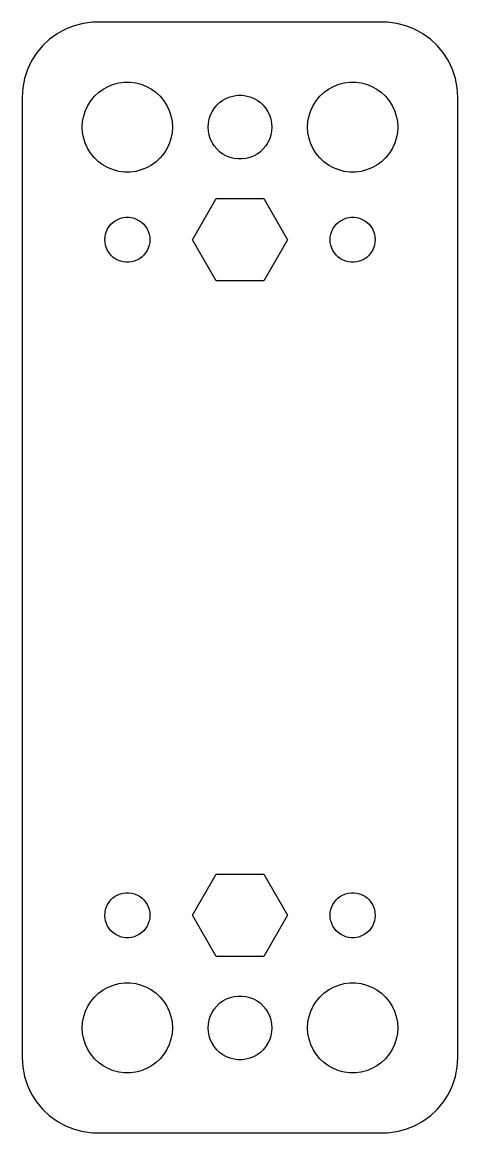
# Model space of a CAD drawing. Header units: metres. Extents: x -14 to 64, y 47 to 205.
# Drawn here: x -14.5 to 14.5, y 47 to 121 of the extents above; entities that cross this region are included whole.
import ezdxf

# ---------------------------------------------------------------- set-up
doc = ezdxf.new("R2010")
doc.units = ezdxf.units.M

msp = doc.modelspace()

# ---------------------------------------------------------------- linework, layer by layer
for p, q in [((-11.0451, 120.755), (-11.6289, 120.524)), ((-10.4369, 120.911), (-11.0451, 120.755)), ((-9.81395, 120.99), (-10.4369, 120.911)), ((9.81395, 120.99), (-9.81395, 120.99)), ((10.4369, 120.911), (9.81395, 120.99)), ((11.0451, 120.755), (10.4369, 120.911)), ((11.6289, 120.524), (11.0451, 120.755)), ((-12.6871, 119.853), (-13.1448, 119.423)), ((-12.1791, 120.222), (-12.6871, 119.853)), ((-11.6289, 120.524), (-12.1791, 120.222)), ((12.1791, 120.222), (11.6289, 120.524)), ((12.6871, 119.853), (12.1791, 120.222)), ((13.1448, 119.423), (12.6871, 119.853)), ((-13.1448, 119.423), (-13.5451, 118.939)), ((13.5451, 118.939), (13.1448, 119.423)), ((-13.8815, 118.409), (-14.1489, 117.841)), ((-13.5451, 118.939), (-13.8815, 118.409)), ((13.8815, 118.409), (13.5451, 118.939)), ((14.1489, 117.841), (13.8815, 118.409)), ((-14.1489, 117.841), (-14.3429, 117.243)), ((14.3429, 117.243), (14.1489, 117.841)), ((-14.3429, 117.243), (-14.4606, 116.627)), ((-8.42705, 116.853), (-8.06213, 116.947)), ((-8.06213, 116.947), (-7.68837, 116.994)), ((-7.68837, 116.994), (-7.31161, 116.994)), ((-7.31161, 116.994), (-6.93785, 116.947)), ((-6.93785, 116.947), (-6.57294, 116.853)), ((6.57294, 116.853), (6.93785, 116.947)), ((6.93785, 116.947), (7.31161, 116.994)), ((7.31161, 116.994), (7.68837, 116.994)), ((7.68837, 116.994), (8.06213, 116.947)), ((8.06213, 116.947), (8.42705, 116.853)), ((14.4606, 116.627), (14.3429, 117.243)), ((-14.4606, 116.627), (-14.5, 116)), ((-9.6869, 116.054), (-9.41226, 116.312)), ((-9.41226, 116.312), (-9.10747, 116.533)), ((-9.10747, 116.533), (-8.77733, 116.714)), ((-8.77733, 116.714), (-8.42705, 116.853)), ((-6.57294, 116.853), (-6.22266, 116.714)), ((-6.22266, 116.714), (-5.89252, 116.533)), ((-5.89252, 116.533), (-5.58772, 116.312)), ((-5.58772, 116.312), (-5.31308, 116.054)), ((5.31308, 116.054), (5.58772, 116.312)), ((5.58772, 116.312), (5.89252, 116.533)), ((5.89252, 116.533), (6.22266, 116.714)), ((6.22266, 116.714), (6.57294, 116.853)), ((8.42705, 116.853), (8.77733, 116.714)), ((8.77733, 116.714), (9.10747, 116.533)), ((9.10747, 116.533), (9.41226, 116.312)), ((9.41226, 116.312), (9.6869, 116.054)), ((14.5, 116), (14.4606, 116.627)), ((-14.5, 116), (-14.5, 52)), ((-10.2893, 115.104), (-10.1289, 115.445)), ((-10.1289, 115.445), (-9.92705, 115.763)), ((-9.92705, 115.763), (-9.6869, 116.054)), ((-5.31308, 116.054), (-5.07294, 115.763)), ((-5.07294, 115.763), (-4.87108, 115.445)), ((-4.87108, 115.445), (-4.71066, 115.104)), ((-1.71915, 115.249), (-1.54906, 115.455)), ((-1.54906, 115.455), (-1.35452, 115.637)), ((-1.35452, 115.637), (-1.13863, 115.794)), ((-1.13863, 115.794), (-0.90477, 115.923)), ((-0.90477, 115.923), (-0.65665, 116.021)), ((-0.65665, 116.021), (-0.39818, 116.087)), ((-0.39818, 116.087), (-0.13342, 116.121)), ((-0.13342, 116.121), (0.13342, 116.121)), ((0.13342, 116.121), (0.39818, 116.087)), ((0.39818, 116.087), (0.65665, 116.021)), ((0.65665, 116.021), (0.90477, 115.923)), ((0.90477, 115.923), (1.13863, 115.794)), ((1.13863, 115.794), (1.35452, 115.637)), ((1.35452, 115.637), (1.54906, 115.455)), ((1.54906, 115.455), (1.71915, 115.249)), ((4.71066, 115.104), (4.87108, 115.445)), ((4.87108, 115.445), (5.07294, 115.763)), ((5.07294, 115.763), (5.31308, 116.054)), ((9.6869, 116.054), (9.92705, 115.763)), ((9.92705, 115.763), (10.1289, 115.445)), ((10.1289, 115.445), (10.2893, 115.104)), ((14.5, 52), (14.5, 116)), ((-10.4763, 114.376), (-10.4057, 114.746)), ((-10.4057, 114.746), (-10.2893, 115.104)), ((-4.71066, 115.104), (-4.59424, 114.746)), ((-4.59424, 114.746), (-4.52365, 114.376)), ((-2.05823, 114.528), (-1.97577, 114.782)), ((-1.97577, 114.782), (-1.86214, 115.024)), ((-1.86214, 115.024), (-1.71915, 115.249)), ((1.71915, 115.249), (1.86214, 115.024)), ((1.86214, 115.024), (1.97577, 114.782)), ((1.97577, 114.782), (2.05823, 114.528)), ((4.52365, 114.376), (4.59424, 114.746)), ((4.59424, 114.746), (4.71066, 115.104)), ((10.2893, 115.104), (10.4057, 114.746)), ((10.4057, 114.746), (10.4763, 114.376)), ((-10.5, 114), (-10.4763, 114.376)), ((-10.4763, 113.624), (-10.5, 114)), ((-4.52365, 114.376), (-4.5, 114)), ((-4.5, 114), (-4.52365, 113.624)), ((-2.125, 114), (-2.10823, 114.266)), ((-2.10823, 113.734), (-2.125, 114)), ((-2.10823, 114.266), (-2.05823, 114.528)), ((2.05823, 114.528), (2.10823, 114.266)), ((2.10823, 114.266), (2.125, 114)), ((2.125, 114), (2.10823, 113.734)), ((4.5, 114), (4.52365, 114.376)), ((4.52365, 113.624), (4.5, 114)), ((10.4763, 114.376), (10.5, 114)), ((10.5, 114), (10.4763, 113.624)), ((-10.4057, 113.254), (-10.4763, 113.624)), ((-10.2893, 112.896), (-10.4057, 113.254)), ((-4.59424, 113.254), (-4.71066, 112.896)), ((-4.52365, 113.624), (-4.59424, 113.254)), ((-2.05823, 113.472), (-2.10823, 113.734)), ((-1.97577, 113.218), (-2.05823, 113.472)), ((-1.86214, 112.976), (-1.97577, 113.218)), ((1.97577, 113.218), (1.86214, 112.976)), ((2.05823, 113.472), (1.97577, 113.218)), ((2.10823, 113.734), (2.05823, 113.472)), ((4.59424, 113.254), (4.52365, 113.624)), ((4.71066, 112.896), (4.59424, 113.254)), ((10.4057, 113.254), (10.2893, 112.896)), ((10.4763, 113.624), (10.4057, 113.254)), ((-10.1289, 112.555), (-10.2893, 112.896)), ((-9.92705, 112.237), (-10.1289, 112.555)), ((-4.87108, 112.555), (-5.07294, 112.237)), ((-4.71066, 112.896), (-4.87108, 112.555)), ((-1.71915, 112.751), (-1.86214, 112.976)), ((-1.54906, 112.545), (-1.71915, 112.751)), ((-1.35452, 112.363), (-1.54906, 112.545)), ((1.54906, 112.545), (1.35452, 112.363)), ((1.71915, 112.751), (1.54906, 112.545)), ((1.86214, 112.976), (1.71915, 112.751)), ((4.87108, 112.555), (4.71066, 112.896)), ((5.07294, 112.237), (4.87108, 112.555)), ((10.1289, 112.555), (9.92705, 112.237)), ((10.2893, 112.896), (10.1289, 112.555)), ((-9.6869, 111.946), (-9.92705, 112.237)), ((-9.41226, 111.688), (-9.6869, 111.946)), ((-5.31308, 111.946), (-5.58772, 111.688)), ((-5.07294, 112.237), (-5.31308, 111.946)), ((-1.13863, 112.206), (-1.35452, 112.363)), ((-0.90477, 112.077), (-1.13863, 112.206)), ((-0.65665, 111.979), (-0.90477, 112.077)), ((-0.39818, 111.913), (-0.65665, 111.979)), ((-0.13342, 111.879), (-0.39818, 111.913)), ((0.13342, 111.879), (-0.13342, 111.879)), ((0.39818, 111.913), (0.13342, 111.879)), ((0.65665, 111.979), (0.39818, 111.913)), ((0.90477, 112.077), (0.65665, 111.979)), ((1.13863, 112.206), (0.90477, 112.077)), ((1.35452, 112.363), (1.13863, 112.206)), ((5.31308, 111.946), (5.07294, 112.237)), ((5.58772, 111.688), (5.31308, 111.946)), ((9.6869, 111.946), (9.41226, 111.688)), ((9.92705, 112.237), (9.6869, 111.946)), ((-9.10747, 111.467), (-9.41226, 111.688)), ((-8.77733, 111.286), (-9.10747, 111.467)), ((-8.42705, 111.147), (-8.77733, 111.286)), ((-8.06213, 111.053), (-8.42705, 111.147)), ((-7.68837, 111.006), (-8.06213, 111.053)), ((-7.31161, 111.006), (-7.68837, 111.006)), ((-6.93785, 111.053), (-7.31161, 111.006)), ((-6.57294, 111.147), (-6.93785, 111.053)), ((-6.22266, 111.286), (-6.57294, 111.147)), ((-5.89252, 111.467), (-6.22266, 111.286)), ((-5.58772, 111.688), (-5.89252, 111.467)), ((5.89252, 111.467), (5.58772, 111.688)), ((6.22266, 111.286), (5.89252, 111.467)), ((6.57294, 111.147), (6.22266, 111.286)), ((6.93785, 111.053), (6.57294, 111.147)), ((7.31161, 111.006), (6.93785, 111.053)), ((7.68837, 111.006), (7.31161, 111.006)), ((8.06213, 111.053), (7.68837, 111.006)), ((8.42705, 111.147), (8.06213, 111.053)), ((8.77733, 111.286), (8.42705, 111.147)), ((9.10747, 111.467), (8.77733, 111.286)), ((9.41226, 111.688), (9.10747, 111.467)), ((-3.17349, 106.5), (-1.58675, 109.248)), ((-1.58675, 109.248), (1.58675, 109.248)), ((1.58675, 109.248), (3.17349, 106.5)), ((-8.81445, 107.223), (-8.71352, 107.382)), ((-8.71352, 107.382), (-8.59344, 107.527)), ((-8.59344, 107.527), (-8.45613, 107.656)), ((-8.45613, 107.656), (-8.30373, 107.766)), ((-8.30373, 107.766), (-8.13866, 107.857)), ((-8.13866, 107.857), (-7.96352, 107.927)), ((-7.96352, 107.927), (-7.78107, 107.973)), ((-7.78107, 107.973), (-7.59418, 107.997)), ((-7.59418, 107.997), (-7.40581, 107.997)), ((-7.40581, 107.997), (-7.21892, 107.973)), ((-7.21892, 107.973), (-7.03647, 107.927)), ((-7.03647, 107.927), (-6.86133, 107.857)), ((-6.86133, 107.857), (-6.69626, 107.766)), ((-6.69626, 107.766), (-6.54385, 107.656)), ((-6.54385, 107.656), (-6.40654, 107.527)), ((-6.40654, 107.527), (-6.28647, 107.382)), ((-6.28647, 107.382), (-6.18553, 107.223)), ((6.18553, 107.223), (6.28647, 107.382)), ((6.28647, 107.382), (6.40654, 107.527)), ((6.40654, 107.527), (6.54385, 107.656)), ((6.54385, 107.656), (6.69626, 107.766)), ((6.69626, 107.766), (6.86133, 107.857)), ((6.86133, 107.857), (7.03647, 107.927)), ((7.03647, 107.927), (7.21892, 107.973)), ((7.21892, 107.973), (7.40581, 107.997)), ((7.40581, 107.997), (7.59418, 107.997)), ((7.59418, 107.997), (7.78107, 107.973)), ((7.78107, 107.973), (7.96352, 107.927)), ((7.96352, 107.927), (8.13866, 107.857)), ((8.13866, 107.857), (8.30373, 107.766)), ((8.30373, 107.766), (8.45613, 107.656)), ((8.45613, 107.656), (8.59344, 107.527)), ((8.59344, 107.527), (8.71352, 107.382)), ((8.71352, 107.382), (8.81445, 107.223)), ((-9, 106.5), (-8.98816, 106.688)), ((-8.98816, 106.688), (-8.95287, 106.873)), ((-8.95287, 106.873), (-8.89465, 107.052)), ((-8.89465, 107.052), (-8.81445, 107.223)), ((-6.18553, 107.223), (-6.10533, 107.052)), ((-6.10533, 107.052), (-6.04712, 106.873)), ((-6.04712, 106.873), (-6.01183, 106.688)), ((-6.01183, 106.688), (-6, 106.5)), ((6, 106.5), (6.01183, 106.688)), ((6.01183, 106.688), (6.04712, 106.873)), ((6.04712, 106.873), (6.10533, 107.052)), ((6.10533, 107.052), (6.18553, 107.223)), ((8.81445, 107.223), (8.89465, 107.052)), ((8.89465, 107.052), (8.95287, 106.873)), ((8.95287, 106.873), (8.98816, 106.688)), ((8.98816, 106.688), (9, 106.5)), ((-8.98816, 106.312), (-9, 106.5)), ((-8.95287, 106.127), (-8.98816, 106.312)), ((-8.89465, 105.948), (-8.95287, 106.127)), ((-8.81445, 105.777), (-8.89465, 105.948)), ((-6.10533, 105.948), (-6.18553, 105.777)), ((-6.04712, 106.127), (-6.10533, 105.948)), ((-6.01183, 106.312), (-6.04712, 106.127)), ((-6, 106.5), (-6.01183, 106.312)), ((-1.58675, 103.752), (-3.17349, 106.5)), ((3.17349, 106.5), (1.58675, 103.752)), ((6.01183, 106.312), (6, 106.5)), ((6.04712, 106.127), (6.01183, 106.312)), ((6.10533, 105.948), (6.04712, 106.127)), ((6.18553, 105.777), (6.10533, 105.948)), ((8.89465, 105.948), (8.81445, 105.777)), ((8.95287, 106.127), (8.89465, 105.948)), ((8.98816, 106.312), (8.95287, 106.127)), ((9, 106.5), (8.98816, 106.312)), ((-8.71352, 105.618), (-8.81445, 105.777)), ((-8.59344, 105.473), (-8.71352, 105.618)), ((-8.45613, 105.344), (-8.59344, 105.473)), ((-8.30373, 105.234), (-8.45613, 105.344)), ((-8.13866, 105.143), (-8.30373, 105.234)), ((-7.96352, 105.073), (-8.13866, 105.143)), ((-7.78107, 105.027), (-7.96352, 105.073)), ((-7.03647, 105.073), (-7.21892, 105.027)), ((-6.86133, 105.143), (-7.03647, 105.073)), ((-6.69626, 105.234), (-6.86133, 105.143)), ((-6.54385, 105.344), (-6.69626, 105.234)), ((-6.40654, 105.473), (-6.54385, 105.344)), ((-6.28647, 105.618), (-6.40654, 105.473)), ((-6.18553, 105.777), (-6.28647, 105.618)), ((6.28647, 105.618), (6.18553, 105.777)), ((6.40654, 105.473), (6.28647, 105.618)), ((6.54385, 105.344), (6.40654, 105.473)), ((6.69626, 105.234), (6.54385, 105.344)), ((6.86133, 105.143), (6.69626, 105.234)), ((7.03647, 105.073), (6.86133, 105.143)), ((7.21892, 105.027), (7.03647, 105.073)), ((7.96352, 105.073), (7.78107, 105.027)), ((8.13866, 105.143), (7.96352, 105.073)), ((8.30373, 105.234), (8.13866, 105.143)), ((8.45613, 105.344), (8.30373, 105.234)), ((8.59344, 105.473), (8.45613, 105.344)), ((8.71352, 105.618), (8.59344, 105.473)), ((8.81445, 105.777), (8.71352, 105.618)), ((-7.59418, 105.003), (-7.78107, 105.027)), ((-7.40581, 105.003), (-7.59418, 105.003)), ((-7.21892, 105.027), (-7.40581, 105.003)), ((7.40581, 105.003), (7.21892, 105.027)), ((7.59418, 105.003), (7.40581, 105.003)), ((7.78107, 105.027), (7.59418, 105.003)), ((1.58675, 103.752), (-1.58675, 103.752)), ((-3.17349, 61.5), (-1.58675, 64.2483)), ((-1.58675, 64.2483), (1.58675, 64.2483)), ((1.58675, 64.2483), (3.17349, 61.5)), ((-8.13866, 62.8573), (-7.96352, 62.9266)), ((-7.96352, 62.9266), (-7.78107, 62.9734)), ((-7.78107, 62.9734), (-7.59418, 62.997)), ((-7.59418, 62.997), (-7.40581, 62.997)), ((-7.40581, 62.997), (-7.21892, 62.9734)), ((-7.21892, 62.9734), (-7.03647, 62.9266)), ((-7.03647, 62.9266), (-6.86133, 62.8573)), ((6.86133, 62.8573), (7.03647, 62.9266)), ((7.03647, 62.9266), (7.21892, 62.9734)), ((7.21892, 62.9734), (7.40581, 62.997)), ((7.40581, 62.997), (7.59418, 62.997)), ((7.59418, 62.997), (7.78107, 62.9734)), ((7.78107, 62.9734), (7.96352, 62.9266)), ((7.96352, 62.9266), (8.13866, 62.8573)), ((-8.89465, 62.0522), (-8.81445, 62.2226)), ((-8.81445, 62.2226), (-8.71352, 62.3817)), ((-8.71352, 62.3817), (-8.59344, 62.5268)), ((-8.59344, 62.5268), (-8.45613, 62.6558)), ((-8.45613, 62.6558), (-8.30373, 62.7665)), ((-8.30373, 62.7665), (-8.13866, 62.8573)), ((-6.86133, 62.8573), (-6.69626, 62.7665)), ((-6.69626, 62.7665), (-6.54385, 62.6558)), ((-6.54385, 62.6558), (-6.40654, 62.5268)), ((-6.40654, 62.5268), (-6.28647, 62.3817)), ((-6.28647, 62.3817), (-6.18553, 62.2226)), ((-6.18553, 62.2226), (-6.10533, 62.0522)), ((6.10533, 62.0522), (6.18553, 62.2226)), ((6.18553, 62.2226), (6.28647, 62.3817)), ((6.28647, 62.3817), (6.40654, 62.5268)), ((6.40654, 62.5268), (6.54385, 62.6558)), ((6.54385, 62.6558), (6.69626, 62.7665)), ((6.69626, 62.7665), (6.86133, 62.8573)), ((8.13866, 62.8573), (8.30373, 62.7665)), ((8.30373, 62.7665), (8.45613, 62.6558)), ((8.45613, 62.6558), (8.59344, 62.5268)), ((8.59344, 62.5268), (8.71352, 62.3817)), ((8.71352, 62.3817), (8.81445, 62.2226)), ((8.81445, 62.2226), (8.89465, 62.0522)), ((-9, 61.5), (-8.98816, 61.688)), ((-8.98816, 61.312), (-9, 61.5)), ((-8.98816, 61.688), (-8.95287, 61.873)), ((-8.95287, 61.873), (-8.89465, 62.0522)), ((-6.10533, 62.0522), (-6.04712, 61.873)), ((-6.04712, 61.873), (-6.01183, 61.688)), ((-6.01183, 61.688), (-6, 61.5)), ((-6, 61.5), (-6.01183, 61.312)), ((-1.58675, 58.7517), (-3.17349, 61.5)), ((3.17349, 61.5), (1.58675, 58.7517)), ((6, 61.5), (6.01183, 61.688)), ((6.01183, 61.312), (6, 61.5)), ((6.01183, 61.688), (6.04712, 61.873)), ((6.04712, 61.873), (6.10533, 62.0522)), ((8.89465, 62.0522), (8.95287, 61.873)), ((8.95287, 61.873), (8.98816, 61.688)), ((8.98816, 61.688), (9, 61.5)), ((9, 61.5), (8.98816, 61.312)), ((-8.95287, 61.127), (-8.98816, 61.312)), ((-8.89465, 60.9478), (-8.95287, 61.127)), ((-8.81445, 60.7774), (-8.89465, 60.9478)), ((-8.71352, 60.6183), (-8.81445, 60.7774)), ((-6.18553, 60.7774), (-6.28647, 60.6183)), ((-6.10533, 60.9478), (-6.18553, 60.7774)), ((-6.04712, 61.127), (-6.10533, 60.9478)), ((-6.01183, 61.312), (-6.04712, 61.127)), ((6.04712, 61.127), (6.01183, 61.312)), ((6.10533, 60.9478), (6.04712, 61.127)), ((6.18553, 60.7774), (6.10533, 60.9478)), ((6.28647, 60.6183), (6.18553, 60.7774)), ((8.81445, 60.7774), (8.71352, 60.6183)), ((8.89465, 60.9478), (8.81445, 60.7774)), ((8.95287, 61.127), (8.89465, 60.9478)), ((8.98816, 61.312), (8.95287, 61.127)), ((-8.59344, 60.4732), (-8.71352, 60.6183)), ((-8.45613, 60.3442), (-8.59344, 60.4732)), ((-8.30373, 60.2335), (-8.45613, 60.3442)), ((-8.13866, 60.1428), (-8.30373, 60.2335)), ((-7.96352, 60.0734), (-8.13866, 60.1428)), ((-7.78107, 60.0266), (-7.96352, 60.0734)), ((-7.59418, 60.003), (-7.78107, 60.0266)), ((-7.40581, 60.003), (-7.59418, 60.003)), ((-7.21892, 60.0266), (-7.40581, 60.003)), ((-7.03647, 60.0734), (-7.21892, 60.0266)), ((-6.86133, 60.1428), (-7.03647, 60.0734)), ((-6.69626, 60.2335), (-6.86133, 60.1428)), ((-6.54385, 60.3442), (-6.69626, 60.2335)), ((-6.40654, 60.4732), (-6.54385, 60.3442)), ((-6.28647, 60.6183), (-6.40654, 60.4732)), ((6.40654, 60.4732), (6.28647, 60.6183)), ((6.54385, 60.3442), (6.40654, 60.4732)), ((6.69626, 60.2335), (6.54385, 60.3442)), ((6.86133, 60.1428), (6.69626, 60.2335)), ((7.03647, 60.0734), (6.86133, 60.1428)), ((7.21892, 60.0266), (7.03647, 60.0734)), ((7.40581, 60.003), (7.21892, 60.0266)), ((7.59418, 60.003), (7.40581, 60.003)), ((7.78107, 60.0266), (7.59418, 60.003)), ((7.96352, 60.0734), (7.78107, 60.0266)), ((8.13866, 60.1428), (7.96352, 60.0734)), ((8.30373, 60.2335), (8.13866, 60.1428)), ((8.45613, 60.3442), (8.30373, 60.2335)), ((8.59344, 60.4732), (8.45613, 60.3442)), ((8.71352, 60.6183), (8.59344, 60.4732)), ((1.58675, 58.7517), (-1.58675, 58.7517)), ((-8.06213, 56.9469), (-7.68837, 56.9941)), ((-7.68837, 56.9941), (-7.31161, 56.9941)), ((-7.31161, 56.9941), (-6.93785, 56.9469)), ((6.93785, 56.9469), (7.31161, 56.9941)), ((7.31161, 56.9941), (7.68837, 56.9941)), ((7.68837, 56.9941), (8.06213, 56.9469)), ((-9.6869, 56.0536), (-9.41226, 56.3116)), ((-9.41226, 56.3116), (-9.10747, 56.533)), ((-9.10747, 56.533), (-8.77733, 56.7145)), ((-8.77733, 56.7145), (-8.42705, 56.8532)), ((-8.42705, 56.8532), (-8.06213, 56.9469)), ((-6.93785, 56.9469), (-6.57294, 56.8532)), ((-6.57294, 56.8532), (-6.22266, 56.7145)), ((-6.22266, 56.7145), (-5.89252, 56.533)), ((-5.89252, 56.533), (-5.58772, 56.3116)), ((-5.58772, 56.3116), (-5.31308, 56.0536)), ((5.31308, 56.0536), (5.58772, 56.3116)), ((5.58772, 56.3116), (5.89252, 56.533)), ((5.89252, 56.533), (6.22266, 56.7145)), ((6.22266, 56.7145), (6.57294, 56.8532)), ((6.57294, 56.8532), (6.93785, 56.9469)), ((8.06213, 56.9469), (8.42705, 56.8532)), ((8.42705, 56.8532), (8.77733, 56.7145)), ((8.77733, 56.7145), (9.10747, 56.533)), ((9.10747, 56.533), (9.41226, 56.3116)), ((9.41226, 56.3116), (9.6869, 56.0536)), ((-10.1289, 55.4453), (-9.92705, 55.7634)), ((-9.92705, 55.7634), (-9.6869, 56.0536)), ((-5.31308, 56.0536), (-5.07294, 55.7634)), ((-5.07294, 55.7634), (-4.87108, 55.4453)), ((-1.54906, 55.4547), (-1.35452, 55.6373)), ((-1.35452, 55.6373), (-1.13863, 55.7942)), ((-1.13863, 55.7942), (-0.90477, 55.9228)), ((-0.90477, 55.9228), (-0.65665, 56.021)), ((-0.65665, 56.021), (-0.39818, 56.0874)), ((-0.39818, 56.0874), (-0.13342, 56.1208)), ((-0.13342, 56.1208), (0.13342, 56.1208)), ((0.13342, 56.1208), (0.39818, 56.0874)), ((0.39818, 56.0874), (0.65665, 56.021)), ((0.65665, 56.021), (0.90477, 55.9228)), ((0.90477, 55.9228), (1.13863, 55.7942)), ((1.13863, 55.7942), (1.35452, 55.6373)), ((1.35452, 55.6373), (1.54906, 55.4547)), ((4.87108, 55.4453), (5.07294, 55.7634)), ((5.07294, 55.7634), (5.31308, 56.0536)), ((9.6869, 56.0536), (9.92705, 55.7634)), ((9.92705, 55.7634), (10.1289, 55.4453)), ((-10.4763, 54.376), (-10.4057, 54.7461)), ((-10.4057, 54.7461), (-10.2893, 55.1044)), ((-10.2893, 55.1044), (-10.1289, 55.4453)), ((-4.87108, 55.4453), (-4.71066, 55.1044)), ((-4.71066, 55.1044), (-4.59424, 54.7461)), ((-4.59424, 54.7461), (-4.52365, 54.376)), ((-2.05823, 54.5285), (-1.97577, 54.7823)), ((-1.97577, 54.7823), (-1.86214, 55.0237)), ((-1.86214, 55.0237), (-1.71915, 55.2491)), ((-1.71915, 55.2491), (-1.54906, 55.4547)), ((1.54906, 55.4547), (1.71915, 55.2491)), ((1.71915, 55.2491), (1.86214, 55.0237)), ((1.86214, 55.0237), (1.97577, 54.7823)), ((1.97577, 54.7823), (2.05823, 54.5285)), ((4.52365, 54.376), (4.59424, 54.7461)), ((4.59424, 54.7461), (4.71066, 55.1044)), ((4.71066, 55.1044), (4.87108, 55.4453)), ((10.1289, 55.4453), (10.2893, 55.1044)), ((10.2893, 55.1044), (10.4057, 54.7461)), ((10.4057, 54.7461), (10.4763, 54.376)), ((-10.5, 54), (-10.4763, 54.376)), ((-4.52365, 54.376), (-4.5, 54)), ((-2.125, 54), (-2.10823, 54.2663)), ((-2.10823, 54.2663), (-2.05823, 54.5285)), ((2.05823, 54.5285), (2.10823, 54.2663)), ((2.10823, 54.2663), (2.125, 54)), ((4.5, 54), (4.52365, 54.376)), ((10.4763, 54.376), (10.5, 54)), ((-10.4763, 53.624), (-10.5, 54)), ((-10.4057, 53.2539), (-10.4763, 53.624)), ((-4.52365, 53.624), (-4.59424, 53.2539)), ((-4.5, 54), (-4.52365, 53.624)), ((-2.10823, 53.7337), (-2.125, 54)), ((-2.05823, 53.4715), (-2.10823, 53.7337)), ((-1.97577, 53.2177), (-2.05823, 53.4715)), ((2.05823, 53.4715), (1.97577, 53.2177)), ((2.10823, 53.7337), (2.05823, 53.4715)), ((2.125, 54), (2.10823, 53.7337)), ((4.52365, 53.624), (4.5, 54)), ((4.59424, 53.2539), (4.52365, 53.624)), ((10.4763, 53.624), (10.4057, 53.2539)), ((10.5, 54), (10.4763, 53.624)), ((-10.2893, 52.8956), (-10.4057, 53.2539)), ((-10.1289, 52.5547), (-10.2893, 52.8956)), ((-9.92705, 52.2366), (-10.1289, 52.5547)), ((-4.87108, 52.5547), (-5.07294, 52.2366)), ((-4.71066, 52.8956), (-4.87108, 52.5547)), ((-4.59424, 53.2539), (-4.71066, 52.8956)), ((-1.86214, 52.9763), (-1.97577, 53.2177)), ((-1.71915, 52.751), (-1.86214, 52.9763)), ((-1.54906, 52.5453), (-1.71915, 52.751)), ((-1.35452, 52.3627), (-1.54906, 52.5453)), ((1.54906, 52.5453), (1.35452, 52.3627)), ((1.71915, 52.751), (1.54906, 52.5453)), ((1.86214, 52.9763), (1.71915, 52.751)), ((1.97577, 53.2177), (1.86214, 52.9763)), ((4.71066, 52.8956), (4.59424, 53.2539)), ((4.87108, 52.5547), (4.71066, 52.8956)), ((5.07294, 52.2366), (4.87108, 52.5547)), ((10.1289, 52.5547), (9.92705, 52.2366)), ((10.2893, 52.8956), (10.1289, 52.5547)), ((10.4057, 53.2539), (10.2893, 52.8956)), ((-14.5, 52), (-14.4606, 51.3733)), ((-9.6869, 51.9464), (-9.92705, 52.2366)), ((-9.41226, 51.6885), (-9.6869, 51.9464)), ((-5.31308, 51.9464), (-5.58772, 51.6885)), ((-5.07294, 52.2366), (-5.31308, 51.9464)), ((-1.13863, 52.2058), (-1.35452, 52.3627)), ((-0.90477, 52.0773), (-1.13863, 52.2058)), ((-0.65665, 51.979), (-0.90477, 52.0773)), ((-0.39818, 51.9126), (-0.65665, 51.979)), ((-0.13342, 51.8792), (-0.39818, 51.9126)), ((0.13342, 51.8792), (-0.13342, 51.8792)), ((0.39818, 51.9126), (0.13342, 51.8792)), ((0.65665, 51.979), (0.39818, 51.9126)), ((0.90477, 52.0773), (0.65665, 51.979)), ((1.13863, 52.2058), (0.90477, 52.0773)), ((1.35452, 52.3627), (1.13863, 52.2058)), ((5.31308, 51.9464), (5.07294, 52.2366)), ((5.58772, 51.6885), (5.31308, 51.9464)), ((9.6869, 51.9464), (9.41226, 51.6885)), ((9.92705, 52.2366), (9.6869, 51.9464)), ((14.4606, 51.3733), (14.5, 52)), ((-14.4606, 51.3733), (-14.3429, 50.7566)), ((-9.10747, 51.467), (-9.41226, 51.6885)), ((-8.77733, 51.2855), (-9.10747, 51.467)), ((-8.42705, 51.1468), (-8.77733, 51.2855)), ((-8.06213, 51.0531), (-8.42705, 51.1468)), ((-7.68837, 51.0059), (-8.06213, 51.0531)), ((-6.93785, 51.0531), (-7.31161, 51.0059)), ((-6.57294, 51.1468), (-6.93785, 51.0531)), ((-6.22266, 51.2855), (-6.57294, 51.1468)), ((-5.89252, 51.467), (-6.22266, 51.2855)), ((-5.58772, 51.6885), (-5.89252, 51.467)), ((5.89252, 51.467), (5.58772, 51.6885)), ((6.22266, 51.2855), (5.89252, 51.467)), ((6.57294, 51.1468), (6.22266, 51.2855)), ((6.93785, 51.0531), (6.57294, 51.1468)), ((7.31161, 51.0059), (6.93785, 51.0531)), ((8.06213, 51.0531), (7.68837, 51.0059)), ((8.42705, 51.1468), (8.06213, 51.0531)), ((8.77733, 51.2855), (8.42705, 51.1468)), ((9.10747, 51.467), (8.77733, 51.2855)), ((9.41226, 51.6885), (9.10747, 51.467)), ((14.3429, 50.7566), (14.4606, 51.3733)), ((-14.3429, 50.7566), (-14.1489, 50.1594)), ((-7.31161, 51.0059), (-7.68837, 51.0059)), ((7.68837, 51.0059), (7.31161, 51.0059)), ((14.1489, 50.1594), (14.3429, 50.7566)), ((-14.1489, 50.1594), (-13.8815, 49.5912)), ((-13.8815, 49.5912), (-13.5451, 49.0611)), ((13.5451, 49.0611), (13.8815, 49.5912)), ((13.8815, 49.5912), (14.1489, 50.1594)), ((-13.5451, 49.0611), (-13.1448, 48.5773)), ((13.1448, 48.5773), (13.5451, 49.0611)), ((-13.1448, 48.5773), (-12.6871, 48.1474)), ((-12.6871, 48.1474), (-12.1791, 47.7784)), ((12.1791, 47.7784), (12.6871, 48.1474)), ((12.6871, 48.1474), (13.1448, 48.5773)), ((-12.1791, 47.7784), (-11.6289, 47.4759)), ((-11.6289, 47.4759), (-11.0451, 47.2447)), ((11.0451, 47.2447), (11.6289, 47.4759)), ((11.6289, 47.4759), (12.1791, 47.7784)), ((-11.0451, 47.2447), (-10.4369, 47.0886)), ((-10.4369, 47.0886), (-9.81395, 47.0099)), ((-9.81395, 47.0099), (9.81395, 47.0099)), ((9.81395, 47.0099), (10.4369, 47.0886)), ((10.4369, 47.0886), (11.0451, 47.2447))]:
    msp.add_line(p, q)

doc.saveas('drawing.dxf')
